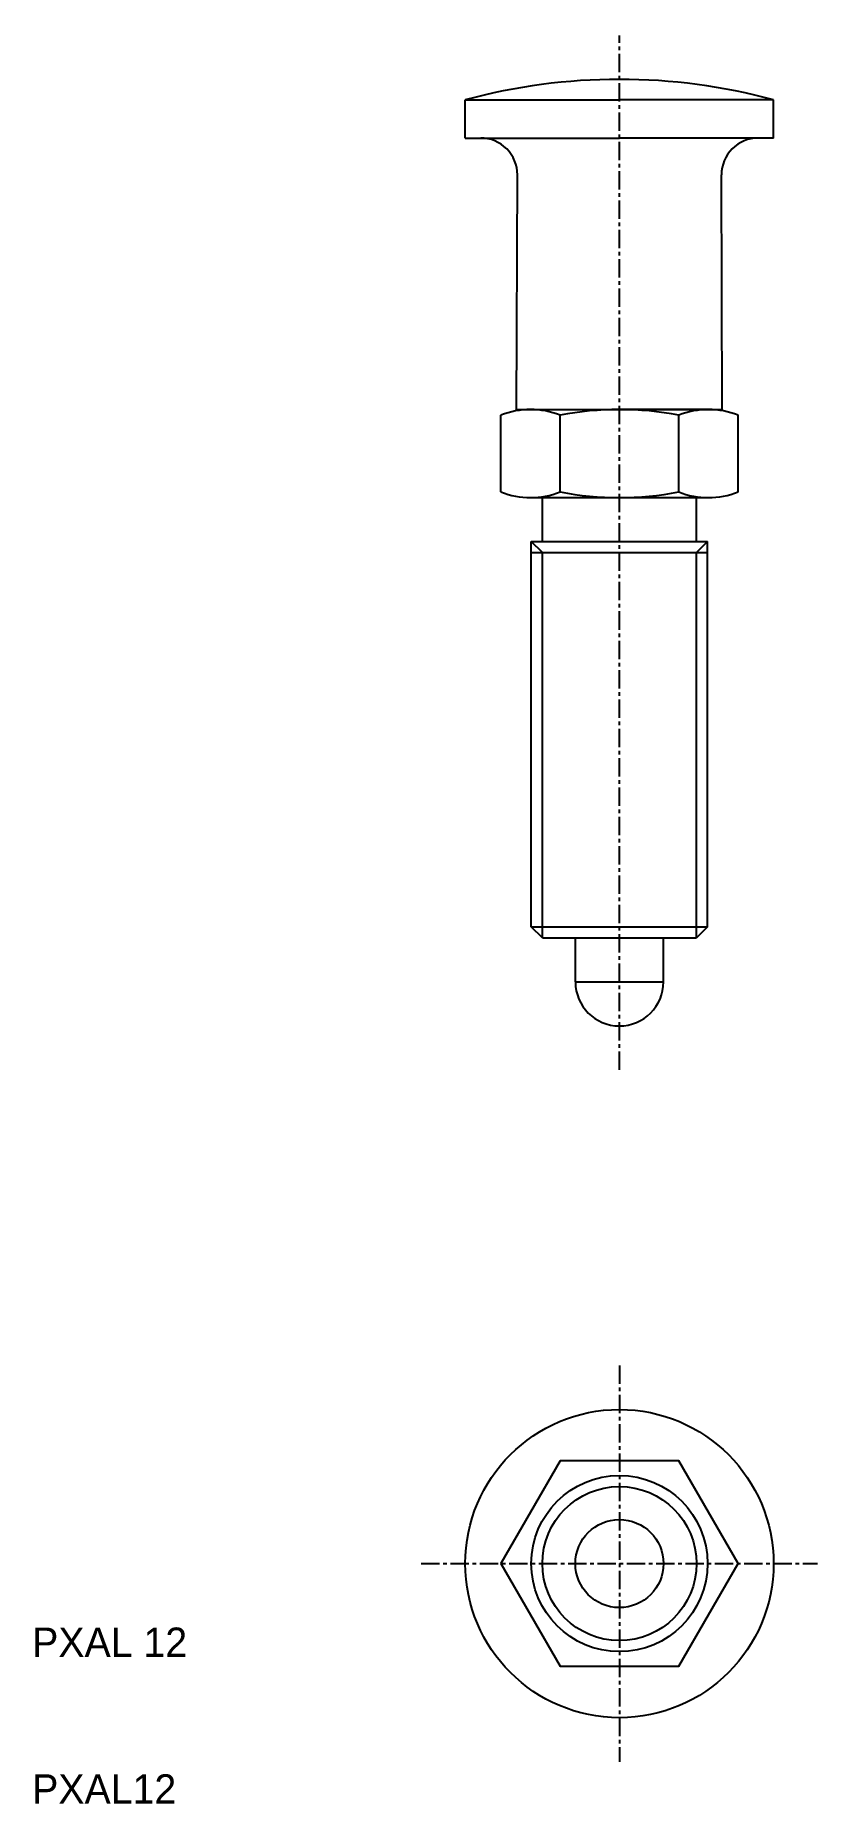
# Model space of a CAD drawing. Extents: x 162 to 215, y 240 to 360.
import ezdxf

# ---------------------------------------------------------------- set-up
doc = ezdxf.new("R2010")
doc.units = 0
doc.linetypes.add('CENTER', pattern=[2, 1.25, -0.25, 0.25, -0.25])
doc.layers.get('0').update_dxf_attribs({"linetype": 'CONTINUOUS'})
doc.layers.add('CENTER', color=1, linetype='CENTER')

msp = doc.modelspace()

# ---------------------------------------------------------------- linework, layer by layer
at = {"color": 7, "linetype": 'CONTINUOUS'}
for p, q in [((191.4, 356.09), (201.9, 356.09)), ((191.4, 353.49), (191.4, 356.09)), ((212.4, 356.09), (201.9, 356.09)), ((212.4, 353.49), (212.4, 356.09)), ((191.4, 353.49), (192.45, 353.49)), ((192.45, 353.49), (201.9, 353.49)), ((211.35, 353.49), (201.9, 353.49)), ((212.4, 353.49), (211.35, 353.49)), ((194.9, 334.99), (194.95, 350.98)), ((208.9, 334.99), (208.85, 350.98)), ((194.9, 334.99), (208.9, 334.99)), ((195.84, 334.99), (201.9, 334.99)), ((207.96, 334.99), (201.9, 334.99)), ((193.82, 329.38), (193.82, 334.6)), ((197.86, 329.38), (197.86, 334.6)), ((205.94, 329.38), (205.94, 334.6)), ((209.98, 329.38), (209.98, 334.6)), ((195.84, 328.99), (201.9, 328.99)), ((196.65, 325.99), (196.65, 328.99)), ((201.9, 328.99), (207.96, 328.99)), ((207.15, 325.99), (207.15, 328.99)), ((195.9, 299.74), (195.9, 325.99)), ((195.9, 325.99), (207.9, 325.99)), ((207.9, 299.74), (207.9, 325.99)), ((195.9, 325.24), (207.9, 325.24)), ((196.65, 298.99), (195.9, 299.74)), ((195.9, 299.74), (207.9, 299.74)), ((196.65, 298.99), (207.15, 298.99)), ((198.9, 295.99), (198.9, 298.99)), ((204.9, 295.99), (204.9, 298.99)), ((207.9, 299.74), (207.15, 298.99)), ((198.9, 295.99), (204.9, 295.99))]:
    msp.add_line(p, q, dxfattribs=at)
at = {"color": 3, "linetype": 'CONTINUOUS'}
for p, q in [((196.65, 325.24), (195.9, 325.99)), ((207.15, 325.24), (207.9, 325.99)), ((196.65, 298.99), (196.65, 325.24)), ((207.15, 298.99), (207.15, 325.24))]:
    msp.add_line(p, q, dxfattribs=at)
at = {"color": 7, "linetype": 'CONTINUOUS'}
msp.add_lwpolyline([(197.86, 263.35), (193.82, 256.35), (197.86, 249.35), (205.94, 249.35), (209.98, 256.35), (205.94, 263.35)], close=True, dxfattribs=at)
for radius in [10.5, 6, 5.25, 3]:
    msp.add_circle((201.9, 256.35), radius, dxfattribs=at)
for centre, radius, start, end in [((201.9, 317.41), 40.08, 90, 105.1893), ((201.9, 317.41), 40.08, 74.8107, 90), ((192.45, 350.99), 2.5, 359.8209, 90), ((211.35, 350.99), 2.5, 90, 180.1791), ((195.84, 329.59), 5.4, 68.0126, 111.9874), ((201.9, 313.99), 21, 78.9042, 101.0958), ((207.96, 329.59), 5.4, 68.0126, 111.9874), ((195.84, 334.39), 5.4, 248.0126, 291.9874), ((201.9, 349.99), 21, 258.9042, 281.0958), ((207.96, 334.39), 5.4, 248.0126, 291.9874), ((201.9, 295.99), 3, 180, 0)]:
    msp.add_arc(centre, radius, start, end, dxfattribs=at)
at = {"layer": 'CENTER', "color": 1, "linetype": 'CENTER'}
for p, q in [((201.9, 289.99), (201.9, 360.49)), ((201.9, 269.85), (201.9, 242.85)), ((188.4, 256.35), (215.4, 256.35))]:
    msp.add_line(p, q, dxfattribs=at)

# ---------------------------------------------------------------- texts
at = {"color": 7, "linetype": 'CONTINUOUS'}
for s, p in [('PXAL 12', (161.9, 249.99)), ('PXAL12', (161.9, 239.99))]:
    msp.add_text(s, height=2, dxfattribs=at).set_placement(p)

doc.saveas('drawing.dxf')
